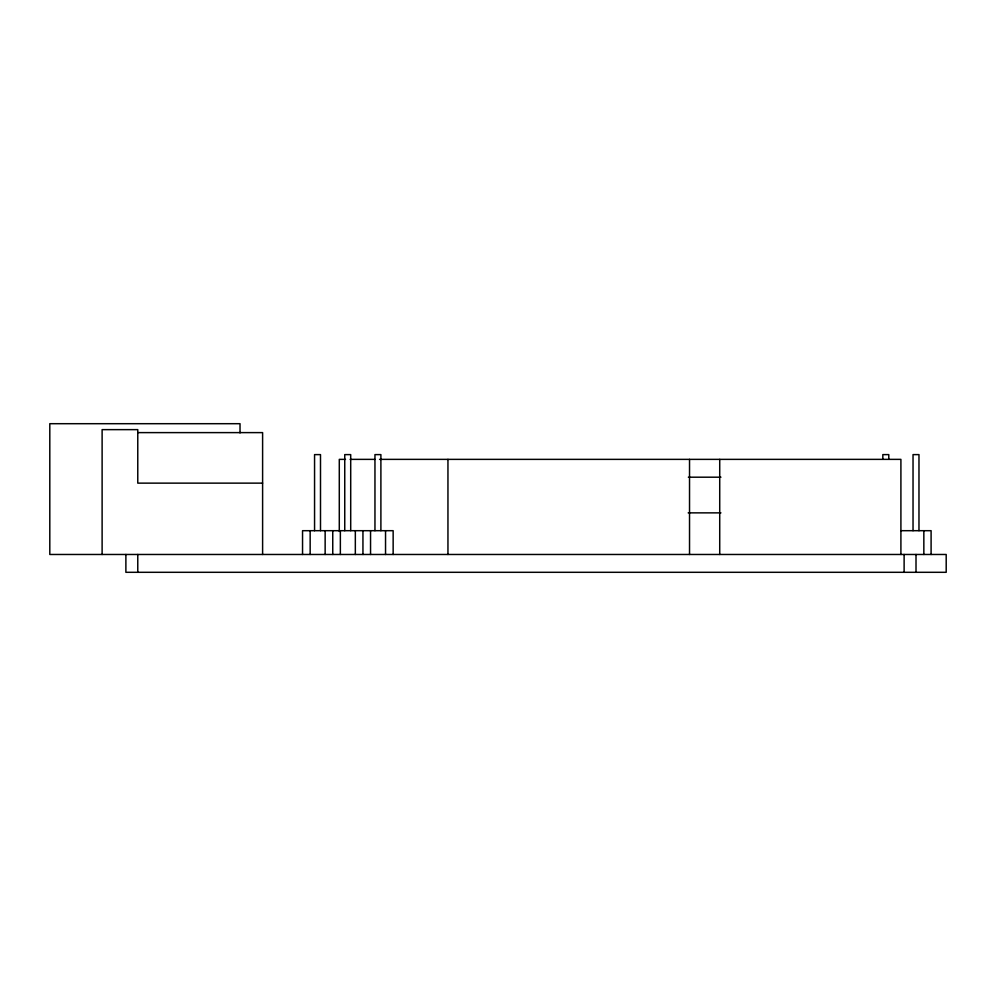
<?xml version="1.0" encoding="UTF-8"?>
<svg xmlns="http://www.w3.org/2000/svg" width="996" height="996" viewBox="0 0 996 996"><rect width="100%" height="100%" fill="white"/><g stroke="black" fill="none" stroke-linecap="round" stroke-linejoin="round"><path stroke-width="1.49" d="M137.772 432.613L262.608 432.613L262.608 554.473M345.488 459.368L339.287 459.368L339.287 531.466M350.131 459.368L374.907 459.368M379.551 459.368L900.907 459.368L900.907 554.473M688.361 477.196L720.942 477.196M262.608 483.135L137.772 483.135L137.772 429.637L102.115 429.637L102.115 554.473M688.186 512.865L720.942 512.865M901.056 530.694L931.098 530.694L931.098 554.473M923.84 530.694L923.84 554.473M918.972 530.694L918.972 454.612L913.033 454.612L913.033 530.694M916.009 554.473L916.009 572.302M904.119 554.473L904.119 572.302M888.781 459.268L888.781 454.612L882.83 454.612L882.83 459.268M719.722 459.368L719.722 554.473M689.531 459.368L689.531 554.473M447.951 459.368L447.951 554.473M393.146 554.473L393.146 530.694L302.547 530.694L302.547 554.473M385.539 530.694L385.539 554.473M380.895 530.694L380.895 454.612L374.957 454.612L374.957 530.694M370.549 530.694L370.549 554.473M362.942 530.694L362.942 554.473M355.335 530.694L355.335 554.473M350.704 530.694L350.704 454.612L344.753 454.612L344.753 530.694M340.358 530.694L340.358 554.473M332.751 530.694L332.751 554.473M325.144 530.694L325.144 554.473M320.5 530.694L320.5 454.612L314.562 454.612L314.562 530.694M310.154 530.694L310.154 554.473M240.024 432.924L240.024 423.698L49.8 423.698L49.8 554.473L946.2 554.473L946.2 572.302L125.882 572.302L125.882 554.473M137.772 554.473L137.772 572.302"/></g></svg>
